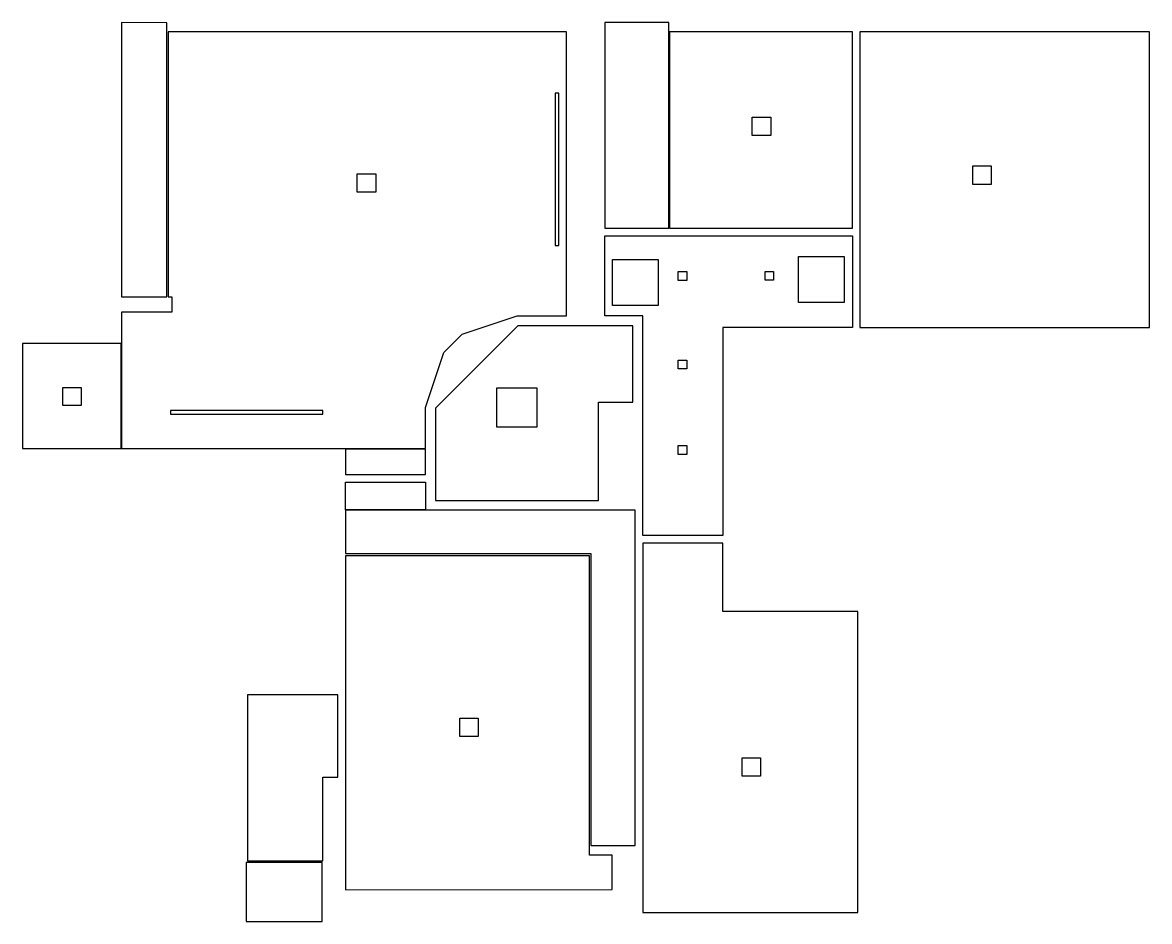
# Model space of a CAD drawing. Header units: metres. Extents: x 3074.1 to 3088.9, y 1465.2 to 1476.9.
import ezdxf

# ---------------------------------------------------------------- set-up
doc = ezdxf.new("R2010")
doc.units = ezdxf.units.M
doc.layers.add('AREE LEONARDO', color=5, linetype='Continuous')

msp = doc.modelspace()

# ---------------------------------------------------------------- linework, layer by layer
at = {"layer": 'AREE LEONARDO', "color": 6}
for points in [[(3075.379, 1476.948), (3075.379, 1473.348), (3075.974, 1473.348), (3075.974, 1476.946), (3075.379, 1476.948)], [(3081.719, 1474.248), (3082.561, 1474.248), (3082.561, 1476.947), (3081.719, 1476.948), (3081.719, 1474.248)], [(3078.319, 1471.018), (3079.369, 1471.018), (3079.369, 1471.35), (3078.318, 1471.35), (3078.319, 1471.018)], [(3078.319, 1470.918), (3079.369, 1470.918), (3079.369, 1470.555), (3078.319, 1470.555)], [(3078.319, 1470.548), (3078.319, 1469.982), (3081.537, 1469.982), (3081.537, 1466.149), (3082.119, 1466.148), (3082.119, 1470.548), (3079.369, 1470.548), (3079.369, 1470.548), (3078.319, 1470.548)], [(3077.014, 1465.925), (3077.014, 1465.152), (3078.012, 1465.152), (3078.012, 1465.925), (3077.014, 1465.925)]]:
    msp.add_lwpolyline(points, close=True, dxfattribs=at)
at = {"layer": 'AREE LEONARDO', "color": 5}
for points in [[(3075.379, 1473.148), (3075.379, 1471.357), (3079.369, 1471.358), (3079.369, 1471.898), (3079.608, 1472.618), (3079.849, 1472.859), (3080.569, 1473.098), (3081.219, 1473.098), (3081.219, 1476.828), (3075.989, 1476.828), (3075.989, 1473.348), (3076.039, 1473.348), (3076.039, 1473.148), (3075.379, 1473.148)], [(3082.569, 1476.828), (3082.569, 1474.248), (3084.969, 1474.248), (3084.969, 1476.828), (3082.569, 1476.828)], [(3085.069, 1472.948), (3088.869, 1472.948), (3088.869, 1476.828), (3085.069, 1476.828), (3085.069, 1472.948)], [(3083.269, 1470.218), (3082.219, 1470.218), (3082.219, 1473.098), (3081.719, 1473.098), (3081.719, 1474.148), (3084.969, 1474.148), (3084.969, 1472.948), (3083.269, 1472.948), (3083.269, 1470.218)], [(3074.079, 1472.738), (3074.079, 1471.358), (3075.374, 1471.358), (3075.374, 1472.736), (3074.079, 1472.738)], [(3082.219, 1470.118), (3082.219, 1465.268), (3085.039, 1465.268), (3085.039, 1469.218), (3083.269, 1469.218), (3083.269, 1470.118), (3082.219, 1470.118)], [(3077.029, 1468.128), (3077.029, 1465.948), (3078.019, 1465.948), (3078.019, 1467.046), (3078.218, 1467.046), (3078.218, 1468.128), (3077.029, 1468.128)]]:
    msp.add_lwpolyline(points, close=True, dxfattribs=at)
at = {"layer": 'AREE LEONARDO', "color": 2}
for points in [[(3081.119, 1474.023), (3081.119, 1476.023), (3081.069, 1476.023), (3081.069, 1474.023)], [(3083.656, 1475.706), (3083.898, 1475.706), (3083.898, 1475.464), (3083.656, 1475.464)], [(3086.551, 1475.066), (3086.793, 1475.066), (3086.793, 1474.824), (3086.551, 1474.824)], [(3078.472, 1474.963), (3078.714, 1474.963), (3078.714, 1474.721), (3078.472, 1474.721)], [(3082.685, 1473.68), (3082.796, 1473.68), (3082.796, 1473.565), (3082.685, 1473.565)], [(3083.825, 1473.682), (3083.936, 1473.682), (3083.936, 1473.568), (3083.825, 1473.568)], [(3082.685, 1472.517), (3082.796, 1472.517), (3082.796, 1472.403), (3082.685, 1472.403)], [(3074.606, 1472.161), (3074.849, 1472.161), (3074.849, 1471.925), (3074.606, 1471.925)], [(3080.305, 1472.156), (3080.829, 1472.156), (3080.829, 1471.637), (3080.305, 1471.637)], [(3078.019, 1471.858), (3076.019, 1471.858), (3076.019, 1471.808), (3078.019, 1471.808)], [(3082.685, 1471.396), (3082.796, 1471.396), (3082.796, 1471.282), (3082.685, 1471.282)], [(3079.816, 1467.821), (3080.058, 1467.821), (3080.058, 1467.58), (3079.816, 1467.58)], [(3083.523, 1467.298), (3083.765, 1467.298), (3083.765, 1467.057), (3083.523, 1467.057)]]:
    msp.add_lwpolyline(points, close=True, dxfattribs=at)
at = {"layer": 'AREE LEONARDO', "color": 1}
for points in [[(3081.82, 1473.837), (3082.42, 1473.837), (3082.42, 1473.237), (3081.82, 1473.237), (3081.82, 1473.837)], [(3084.263, 1473.876), (3084.863, 1473.876), (3084.863, 1473.276), (3084.263, 1473.276), (3084.263, 1473.876)]]:
    msp.add_lwpolyline(points, dxfattribs=at)
at = {"layer": 'AREE LEONARDO', "color": 3}
msp.add_lwpolyline([(3082.089, 1472.968), (3080.581, 1472.968), (3079.499, 1471.886), (3079.499, 1470.678), (3081.639, 1470.678), (3081.639, 1471.968), (3082.089, 1471.968), (3082.089, 1472.968)], dxfattribs=at)
msp.add_lwpolyline([(3078.319, 1469.948), (3078.319, 1465.568), (3081.819, 1465.573), (3081.819, 1466.023), (3081.519, 1466.023), (3081.519, 1469.948), (3078.319, 1469.948)], close=True, dxfattribs=at)

doc.saveas('drawing.dxf')
